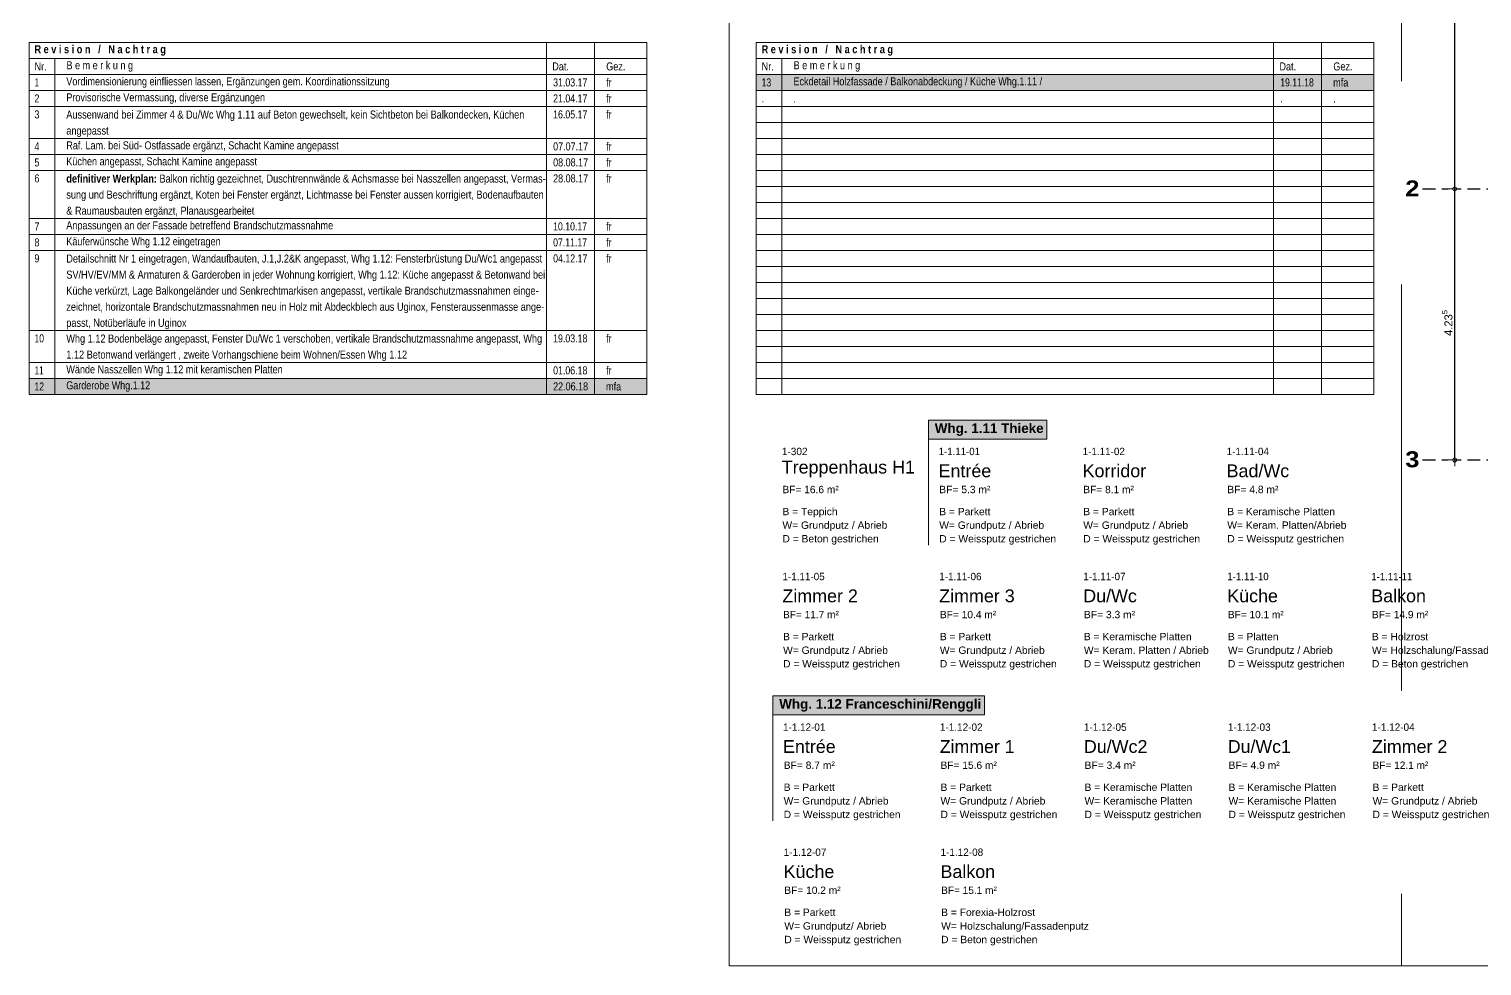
# Model space of a CAD drawing. Header units: metres. Extents: x 2.1 to 55.1, y 135.2 to 164.9.
# Drawn here: x 2.11 to 24.81, y 135.18 to 149.82 of the extents above; entities that cross this region are included whole.
import ezdxf

# ---------------------------------------------------------------- set-up
doc = ezdxf.new("R2010")
doc.units = ezdxf.units.M
doc.header["$PDMODE"] = 65
for name, pattern in [('AUSGEZOGEN', [0]), ('LINIE_23', [0.395, 0.2, -0.065, 0, -0.065, 0, -0.065]), ('RAND', [44.45, 12.7, -6.35, 12.7, -6.35, 0, -6.35]), ('VERDECKT', [9.525, 6.35, -3.175])]:
    doc.linetypes.add(name, pattern=pattern)
for name, color, linetype, lineweight in [('XR$1$Bauachsen grob', 7, 'RAND', 13), ('XR$1$Hilfskonstruktion', 180, 'VERDECKT', 13), ('XR$1$Plankopf', 7, 'AUSGEZOGEN', 13), ('XR$1$Raumbezeichnung', 7, 'AUSGEZOGEN', 18), ('XR$1$Vorprojektmasse', 7, 'AUSGEZOGEN', 13)]:
    doc.layers.add(name, color=color, linetype=linetype, lineweight=lineweight)
doc.styles.add('ARIAL', font='ARIAL.TTF')
doc.styles.add('Arial Black', font='ariblk.ttf')
doc.styles.add('ARIALNARROW', font='ARIALN.TTF')
doc.dimstyles.new('DIMSTYLE_29', dxfattribs={"dimtxt": 0.125, "dimasz": 0.2, "dimexe": 0, "dimexo": 1e-06, "dimgap": 0.0625, "dimtad": 2, "dimdec": 3, "dimrnd": 0.005, "dimzin": 4, "dimdsep": 46, "dimtxsty": 'ARIAL', "dimblk1": 'ALL_ML_KREIS', "dimblk2": 'ALL_ML_KREIS', "dimsah": 1, "dimcen": 0, "dimse1": 1, "dimse2": 1, "dimclrd": 256, "dimclre": 256, "dimclrt": 256, "dimadec": 0, "dimazin": 0, "dimtfac": 1, "dimtdec": 0, "dimtix": 1, "dimtmove": 2, "dimatfit": 3, "dimfxl": 0, "dimtzin": 0, "dimlwd": 0, "dimlwe": 13, "dimarcsym": 0})
doc.dimstyles.new('DIMSTYLE_30', dxfattribs={"dimtxt": 0.125, "dimasz": 0.2, "dimexe": 0, "dimexo": 1e-06, "dimgap": 0.0625, "dimtad": 2, "dimdec": 3, "dimrnd": 0.005, "dimzin": 4, "dimdsep": 46, "dimtxsty": 'ARIAL', "dimblk1": 'ALL_ML_KREIS', "dimblk2": 'ALL_ML_KREIS', "dimsah": 1, "dimcen": 0, "dimse1": 1, "dimse2": 1, "dimclrd": 256, "dimclre": 256, "dimclrt": 256, "dimadec": 0, "dimazin": 0, "dimtfac": 1, "dimtdec": 0, "dimtix": 1, "dimtmove": 2, "dimatfit": 3, "dimfxl": 0, "dimtzin": 0, "dimlwd": 0, "dimlwe": 13, "dimarcsym": 0})

# ---------------------------------------------------------------- blocks, each defined once
blk = doc.blocks.new('ALL_ML_KREIS')
at = {"color": 0, "linetype": 'ByBlock', "lineweight": -2}
for p, q in [((-1, 0), (0.5, 0)), ((0, -0.5), (0, 0.5))]:
    blk.add_line(p, q, dxfattribs=at)
blk.add_circle((0, 0), 0.15, dxfattribs=at)
blk = doc.blocks.new('*D170')
at = {"layer": 'DEFPOINTS', "color": 32, "lineweight": 13, "true_color": 0xc36e14, "transparency": 33554687}
for p in [(23.883, 147.32), (23.883, 143.085), (24.383, 143.085)]:
    blk.add_point(p, dxfattribs=at)
at = {"layer": 'XR$1$Vorprojektmasse', "color": 32, "lineweight": -2, "true_color": 0xc36e14, "transparency": 33554687}
blk.add_line((24.383, 143.085), (24.383, 147.32), dxfattribs=at)
at = {"layer": 'XR$1$Vorprojektmasse', "color": 32, "lineweight": 13, "true_color": 0xc36e14, "transparency": 33554687, "xscale": 0.2, "yscale": 0.2, "zscale": 0.2}
for p, rotation in [((24.383, 147.32), 90), ((24.383, 143.085), 270)]:
    blk.add_blockref('ALL_ML_KREIS', p, dxfattribs=dict(at, rotation=rotation))
at = {"layer": 'XR$1$Vorprojektmasse', "color": 32, "lineweight": 13, "true_color": 0xc36e14, "transparency": 33554687, "insert": (24.268, 145.224), "char_height": 0.125, "width": 0.625, "attachment_point": 5, "rotation": 90, "style": 'ARIAL'}
blk.add_mtext('\\A1;{\\A1;{4.23\\H0.082500;\\S5^ ;}}', dxfattribs=at)
blk = doc.blocks.new('*D171')
at = {"layer": 'DEFPOINTS', "color": 32, "lineweight": 13, "true_color": 0xc36e14, "transparency": 33554687}
for p in [(23.883, 163.115), (23.883, 147.32), (24.383, 147.32)]:
    blk.add_point(p, dxfattribs=at)
at = {"layer": 'XR$1$Vorprojektmasse', "color": 32, "lineweight": -2, "true_color": 0xc36e14, "transparency": 33554687}
blk.add_line((24.383, 147.32), (24.383, 163.115), dxfattribs=at)
at = {"layer": 'XR$1$Vorprojektmasse', "color": 32, "lineweight": 13, "true_color": 0xc36e14, "transparency": 33554687, "xscale": 0.2, "yscale": 0.2, "zscale": 0.2}
for p, rotation in [((24.383, 163.115), 90), ((24.383, 147.32), 270)]:
    blk.add_blockref('ALL_ML_KREIS', p, dxfattribs=dict(at, rotation=rotation))
at = {"layer": 'XR$1$Vorprojektmasse', "color": 32, "lineweight": 13, "true_color": 0xc36e14, "transparency": 33554687, "insert": (24.268, 155.234), "char_height": 0.125, "width": 0.75, "attachment_point": 5, "rotation": 90, "style": 'ARIAL'}
blk.add_mtext('\\A1;{\\A1;{15.79\\H0.082500;\\S5^ ;}}', dxfattribs=at)

msp = doc.modelspace()

# ---------------------------------------------------------------- hatches: boundary and pattern name
at = {"layer": 'XR$1$Plankopf', "true_color": 0xffe0e0, "transparency": 33554687}
for points in [[(13.4709, 149.1077), (13.4709, 148.8577), (23.1209, 148.8577), (23.1209, 149.1077)], [(2.1109, 144.3577), (2.1109, 144.1077), (11.7609, 144.1077), (11.7609, 144.3577)]]:
    msp.add_hatch(color=254, dxfattribs=at).paths.add_polyline_path(points)
at = {"layer": 'XR$1$Raumbezeichnung', "true_color": 0xc4c4ff, "transparency": 33554687}
for points in [[(16.1611, 143.7077), (16.1611, 143.4077), (18.0111, 143.4077), (18.0111, 143.7077)], [(13.7307, 139.3995), (13.7307, 139.0995), (17.0357, 139.0995), (17.0357, 139.3995)]]:
    msp.add_hatch(color=254, dxfattribs=at).paths.add_polyline_path(points)

# ---------------------------------------------------------------- linework, layer by layer
at = {"layer": 'XR$1$Bauachsen grob', "color": 32, "linetype": 'LINIE_23', "lineweight": 25, "true_color": 0xc36e14, "transparency": 33554687}
for p, q in [((23.8829, 147.3197), (49.1089, 147.3197)), ((23.8829, 143.0847), (49.1089, 143.0847))]:
    msp.add_line(p, q, dxfattribs=at)
at = {"layer": 'XR$1$Hilfskonstruktion', "transparency": 33554687}
msp.add_line((23.5509, 164.8777), (23.5509, 135.1777), dxfattribs=at)
at = {"layer": 'XR$1$Plankopf', "transparency": 33554687}
for p, q in [((13.0509, 135.1777), (13.0509, 164.8777)), ((2.1109, 149.6077), (11.7609, 149.6077)), ((2.1109, 149.6077), (2.1109, 144.1077)), ((10.1936, 144.1077), (10.1936, 149.6077)), ((10.9436, 144.1077), (10.9436, 149.6077)), ((11.7609, 144.1077), (11.7609, 149.6077)), ((13.4709, 149.6077), (23.1209, 149.6077)), ((13.4709, 149.6077), (13.4709, 144.1077)), ((21.5536, 144.1077), (21.5536, 149.6077)), ((22.3036, 144.1077), (22.3036, 149.6077)), ((23.1209, 144.1077), (23.1209, 149.6077)), ((2.1109, 149.3577), (11.7609, 149.3577)), ((2.5111, 149.3577), (2.5111, 144.1077)), ((13.4709, 149.3577), (23.1209, 149.3577)), ((13.8711, 149.3577), (13.8711, 144.1077)), ((2.1109, 149.1077), (11.7609, 149.1077)), ((13.4709, 149.1077), (23.1209, 149.1077)), ((2.1109, 148.8577), (11.7609, 148.8577)), ((13.4709, 148.8577), (23.1209, 148.8577)), ((2.1109, 148.6077), (11.7609, 148.6077)), ((13.4709, 148.6077), (23.1209, 148.6077)), ((13.4709, 148.3577), (23.1209, 148.3577)), ((2.1109, 148.1077), (11.7609, 148.1077)), ((13.4709, 148.1077), (23.1209, 148.1077)), ((2.1109, 147.8577), (11.7609, 147.8577)), ((13.4709, 147.8577), (23.1209, 147.8577)), ((2.1109, 147.6077), (11.7609, 147.6077)), ((13.4709, 147.6077), (23.1209, 147.6077)), ((13.4709, 147.3577), (23.1209, 147.3577)), ((13.4709, 147.1077), (23.1209, 147.1077)), ((2.1109, 146.8577), (11.7609, 146.8577)), ((2.1109, 146.8577), (11.7609, 146.8577)), ((13.4709, 146.8577), (23.1209, 146.8577)), ((13.4709, 146.8577), (23.1209, 146.8577)), ((2.1109, 146.6077), (11.7609, 146.6077)), ((13.4709, 146.6077), (23.1209, 146.6077)), ((2.1109, 146.3577), (11.7609, 146.3577)), ((13.4709, 146.3577), (23.1209, 146.3577)), ((13.4709, 146.1077), (23.1209, 146.1077)), ((13.4709, 145.8577), (23.1209, 145.8577)), ((13.4709, 145.6077), (23.1209, 145.6077)), ((13.4709, 145.3577), (23.1209, 145.3577)), ((2.1109, 145.1077), (11.7609, 145.1077)), ((13.4709, 145.1077), (23.1209, 145.1077)), ((13.4709, 144.8577), (23.1209, 144.8577)), ((2.1109, 144.6077), (11.7609, 144.6077)), ((13.4709, 144.6077), (23.1209, 144.6077)), ((2.1109, 144.3577), (11.7609, 144.3577)), ((13.4709, 144.3577), (23.1209, 144.3577)), ((2.1109, 144.1077), (11.7609, 144.1077)), ((13.4709, 144.1077), (23.1209, 144.1077)), ((13.0509, 135.1777), (55.0509, 135.1777))]:
    msp.add_line(p, q, dxfattribs=at)
at = {"layer": 'XR$1$Raumbezeichnung', "transparency": 33554687}
for p, q in [((16.1611, 143.7077), (16.1611, 141.7536)), ((16.1611, 143.7077), (18.0111, 143.7077)), ((18.0111, 143.7077), (18.0111, 143.4077)), ((18.0111, 143.4077), (16.1611, 143.4077)), ((13.7307, 139.3995), (13.7307, 137.4454)), ((13.7307, 139.3995), (17.0357, 139.3995)), ((17.0357, 139.3995), (17.0357, 139.0995)), ((17.0357, 139.0995), (13.7307, 139.0995))]:
    msp.add_line(p, q, dxfattribs=at)

# ---------------------------------------------------------------- texts
at = {"layer": 'XR$1$Bauachsen grob', "color": 32, "linetype": 'AUSGEZOGEN', "lineweight": 25, "true_color": 0xc36e14, "transparency": 33554687, "char_height": 0.25, "width": 0.358333, "attachment_point": 6, "style": 'Arial Black'}
for s, insert in [('2', (23.8329, 147.328)), ('3', (23.8329, 143.093))]:
    msp.add_mtext(s, dxfattribs=dict(at, insert=insert))
at = {"layer": 'XR$1$Plankopf', "transparency": 33554687, "char_height": 0.125, "attachment_point": 4, "style": 'ARIALNARROW'}
for s, insert, width in [('\\A1;{\\fArial Narrow|i0|b1;\\H0.125000;\\W1.000000;\\C7;R e v i s i o n   /   N a c h t r a g}\\P', (2.1953, 149.4831), 2.11296), ('\\A1;{\\fArial Narrow|i0|b1;\\H0.125000;\\W1.000000;\\C7;R e v i s i o n   /   N a c h t r a g}\\P', (13.5553, 149.4831), 2.11296), ('\\W1.00;Nr.', (2.1953, 149.2331), 0.253955), ('\\W0.99;B e m e r k u n g', (2.6953, 149.2331), 1.107934), ('\\W0.99;Dat.', (10.2853, 149.2331), 0.324612), ('\\W0.99;Gez.', (11.1277, 149.2331), 0.361641), ('\\W1.00;Nr.', (13.5553, 149.2331), 0.253955), ('\\W0.99;B e m e r k u n g', (14.0553, 149.2331), 1.107934), ('\\W0.99;Dat.', (21.6453, 149.2331), 0.324612), ('\\W0.99;Gez.', (22.4877, 149.2331), 0.361641), ('\\W0.89;1', (2.1953, 148.9831), 0.134784), ('\\W0.99;Vordimensionierung einfliessen lassen, Ergänzungen gem. Koordinationssitzung', (2.6927, 148.9815), 5.132889), ('\\W0.96;31.03.17', (10.2984, 148.9831), 0.614421), ('\\W0.98;fr', (11.1252, 148.9815), 0.148972), ('\\W0.94;13', (13.5553, 148.9831), 0.217004), ('\\W0.99;Eckdetail Holzfassade / Balkonabdeckung / Küche Whg.1.11 /', (14.0527, 148.9815), 3.963802), ('\\W0.94;19.11.18', (21.6584, 148.9831), 0.612837), ('\\W0.99;mfa', (22.4852, 148.9815), 0.299255), ('\\W0.97;2', (2.1953, 148.7331), 0.140097), ('\\W0.99;Provisorische Vermassung, diverse Ergänzungen ', (2.6927, 148.7315), 3.220421), ('\\W0.96;21.04.17', (10.2984, 148.7331), 0.614421), ('\\W0.98;fr', (11.1252, 148.7315), 0.148972), ('\\W0.96;.', (13.5553, 148.7331), 0.099498), ('\\W0.96;.', (14.0527, 148.7315), 0.099498), ('\\W0.96;.', (21.6584, 148.7331), 0.099498), ('\\W0.96;.', (22.4852, 148.7315), 0.099498), ('\\W0.97;3', (2.1953, 148.4831), 0.140097), ('\\W0.96;16.05.17', (10.2984, 148.4831), 0.614421), ('\\W0.98;fr', (11.1252, 148.4815), 0.148972), ('\\W0.97;4', (2.1953, 147.9831), 0.140097), ('\\W0.99;Raf. Lam. bei Süd- Ostfassade ergänzt, Schacht Kamine angepasst', (2.6927, 147.9815), 4.337102), ('\\W0.98;07.07.17', (10.2984, 147.9831), 0.615245), ('\\W0.98;fr', (11.1252, 147.9815), 0.148972), ('\\W0.97;5', (2.1953, 147.7331), 0.140097), ('\\W0.99;Küchen angepasst, Schacht Kamine angepasst', (2.6927, 147.7315), 3.053729), ('\\W0.98;08.08.17', (10.2984, 147.7331), 0.615245), ('\\W0.98;fr', (11.1252, 147.7315), 0.148972), ('\\W0.97;6', (2.1953, 147.4831), 0.140097), ('\\W0.98;28.08.17', (10.2984, 147.4831), 0.615245), ('\\W0.98;fr', (11.1252, 147.4815), 0.148972), ('\\W0.97;7', (2.1953, 146.7331), 0.140097), ('\\W0.99;Anpassungen an der Fassade betreffend Brandschutzmassnahme', (2.6927, 146.7315), 4.249584), ('\\W0.95;10.10.17', (10.2984, 146.7331), 0.613618), ('\\W0.98;fr', (11.1252, 146.7315), 0.148972), ('\\W0.97;8', (2.1953, 146.4831), 0.140097), ('\\W0.99;Käuferwünsche Whg 1.12 eingetragen', (2.6927, 146.4815), 2.486753), ('\\W0.95;07.11.17', (10.2984, 146.4831), 0.613618), ('\\W0.98;fr', (11.1252, 146.4815), 0.148972), ('\\W0.97;9', (2.1953, 146.2331), 0.140097), ('\\W0.96;04.12.17', (10.2984, 146.2331), 0.614421), ('\\W0.98;fr', (11.1252, 146.2315), 0.148972), ('\\W0.94;10', (2.1953, 144.9831), 0.217004), ('\\W0.96;19.03.18', (10.2984, 144.9831), 0.614421), ('\\W0.98;fr', (11.1252, 144.9815), 0.148972), ('\\W0.90;11', (2.1953, 144.4831), 0.214424), ('\\W0.99;Wände Nasszellen Whg 1.12 mit keramischen Platten', (2.6927, 144.4815), 3.457651), ('\\W0.96;01.06.18', (10.2984, 144.4831), 0.614421), ('\\W0.98;fr', (11.1252, 144.4815), 0.148972), ('\\W0.94;12', (2.1953, 144.2331), 0.217004), ('\\W0.98;Garderobe Whg.1.12 ', (2.6927, 144.2315), 1.432255), ('\\W0.98;22.06.18', (10.2984, 144.2331), 0.615245), ('\\W0.99;mfa', (11.1252, 144.2315), 0.299255)]:
    msp.add_mtext(s, dxfattribs=dict(at, insert=insert, width=width))
at = {"layer": 'XR$1$Plankopf', "transparency": 33554687, "char_height": 0.125, "attachment_point": 1, "line_spacing_factor": 1.204819, "style": 'ARIALNARROW'}
for s, insert, width in [('\\A1;{\\fArial Narrow|i0|b0;\\H0.125000;\\W1.000000;\\C7;Aussenwand bei Zimmer 4 & Du/Wc Whg 1.11 auf Beton gewechselt, kein Sichtbeton bei Balkondecken, Küchen }\\P{\\fArial Narrow|i0|b0;\\H0.125000;\\W1.000000;\\C7;angepasst}\\P', (2.6927, 148.544), 8.374449), ('\\A1;{\\fArial Narrow|i0|b1;\\H0.125000;\\W1.000000;\\C7;definitiver Werkplan:\\fArial Narrow|i0|b0; Balkon richtig gezeichnet, Duschtrennwände & Achsmasse bei Nasszellen angepasst, Vermas-}\\P{\\fArial Narrow|i0|b0;\\H0.125000;\\W1.000000;\\C7;sung und Beschriftung ergänzt, Koten bei Fenster ergänzt, Lichtmasse bei Fenster aussen korrigiert, Bodenaufbauten}\\P{\\fArial Narrow|i0|b0;\\H0.125000;\\W1.000000;\\C7;& Raumausbauten ergänzt, Planausgearbeitet}\\P', (2.6927, 147.544), 9.250662), ('\\A1;{\\fArial Narrow|i0|b0;\\H0.125000;\\W1.000000;\\C7;Detailschnitt Nr 1 eingetragen, Wandaufbauten, J.1,J.2&K angepasst, Whg 1.12: Fensterbrüstung Du/Wc1 angepasst}\\P{\\fArial Narrow|i0|b0;\\H0.125000;\\W1.000000;\\C7;SV/HV/EV/MM & Armaturen & Garderoben in jeder Wohnung korrigiert, Whg 1.12: Küche angepasst & Betonwand bei}\\P{\\fArial Narrow|i0|b0;\\H0.125000;\\W1.000000;\\C7;Küche verkürzt, Lage Balkongeländer und Senkrechtmarkisen angepasst, vertikale Brandschutzmassnahmen einge-}\\P{\\fArial Narrow|i0|b0;\\H0.125000;\\W1.000000;\\C7;zeichnet, horizontale Brandschutzmassnahmen neu in Holz mit Abdeckblech aus Uginox, Fensteraussenmasse ange-}\\P{\\fArial Narrow|i0|b0;\\H0.125000;\\W1.000000;\\C7;passt, Notüberläufe in Uginox}\\P', (2.6927, 146.294), 8.811823), ('\\A1;{\\fArial Narrow|i0|b0;\\H0.125000;\\W1.000000;\\C7;Whg 1.12 Bodenbeläge angepasst, Fenster Du/Wc 1 verschoben, vertikale Brandschutzmassnahme angepasst, Whg}\\P{\\fArial Narrow|i0|b0;\\H0.125000;\\W1.000000;\\C7;1.12 Betonwand verlängert , zweite Vorhangschiene beim Wohnen/Essen Whg 1.12}\\P', (2.6927, 145.044), 8.549411)]:
    msp.add_mtext(s, dxfattribs=dict(at, insert=insert, width=width))
at = {"layer": 'XR$1$Raumbezeichnung', "transparency": 33554687, "style": 'ARIAL'}
for s, insert, char_height, width, attachment_point in [('\\A1;{\\fArial|i0|b1;\\H0.150000;\\W1.000000;\\C7;Whg. 1.11 Thieke}\\P', (16.2611, 143.5577), 0.15, 1.775995, 4), ('\\W0.98;1-302', (13.8709, 143.1582), 0.115, 0.470542, 7), ('\\W0.94;1-1.11-01', (16.3209, 143.1582), 0.115, 0.746193, 7), ('\\W0.96;1-1.11-02', (18.5709, 143.1582), 0.115, 0.746857, 7), ('\\W0.96;1-1.11-04', (20.8209, 143.1582), 0.115, 0.746857, 7), ('\\W1.00;Treppenhaus H1', (13.8702, 142.8119), 0.2, 2.19313, 7), ('\\W1.00;Entrée', (16.3202, 142.8119), 0.2, 0.92682, 7), ('\\W1.00;Korridor', (18.5702, 142.8119), 0.2, 1.100422, 7), ('\\W1.00;Bad/Wc', (20.8202, 142.8119), 0.2, 1.079959, 7), ('\\W0.99;BF= 16.6 m²', (13.8809, 142.6803), 0.115, 0.946262, 1), ('\\W1.00;BF= 5.3 m²', (16.3309, 142.6803), 0.115, 0.856684, 1), ('\\W0.99;BF= 8.1 m²', (18.5809, 142.6803), 0.115, 0.856055, 1), ('\\W1.00;BF= 4.8 m²', (20.8309, 142.6803), 0.115, 0.856684, 1), ('\\W1.00;B = Teppich', (13.8807, 142.3358), 0.115, 0.922029, 1), ('\\W1.00;B = Parkett', (16.3307, 142.3358), 0.115, 0.856676, 1), ('\\W1.00;B = Parkett', (18.5807, 142.3358), 0.115, 0.856676, 1), ('\\W1.00;B = Keramische Platten', (20.8307, 142.3358), 0.115, 1.746257, 1), ('\\W1.00;W= Grundputz / Abrieb', (13.8807, 142.1233), 0.115, 1.700214, 1), ('\\W1.00;W= Grundputz / Abrieb', (16.3307, 142.1233), 0.115, 1.700214, 1), ('\\W1.00;W= Grundputz / Abrieb', (18.5807, 142.1233), 0.115, 1.700214, 1), ('\\W1.00;W= Keram. Platten/Abrieb', (20.8307, 142.1233), 0.115, 1.924487, 1), ('\\W1.00;D = Beton gestrichen', (13.8807, 141.9108), 0.115, 1.568032, 1), ('\\W1.00;D = Weissputz gestrichen', (16.3307, 141.9108), 0.115, 1.89003, 1), ('\\W1.00;D = Weissputz gestrichen', (18.5807, 141.9108), 0.115, 1.89003, 1), ('\\W1.00;D = Weissputz gestrichen', (20.8307, 141.9108), 0.115, 1.89003, 1), ('\\W0.96;1-1.11-05', (13.8807, 141.2041), 0.115, 0.746857, 7), ('\\W0.96;1-1.11-06', (16.3307, 141.2041), 0.115, 0.746857, 7), ('\\W0.96;1-1.11-07', (18.5807, 141.2041), 0.115, 0.746857, 7), ('\\W0.94;1-1.11-10', (20.8307, 141.2041), 0.115, 0.746193, 7), ('\\W0.93;1-1.11-11', (23.0807, 141.2041), 0.115, 0.745545, 7), ('\\W1.00;Zimmer 2', (13.88, 140.8578), 0.2, 1.283463, 7), ('\\W1.00;Zimmer 3', (16.33, 140.8578), 0.2, 1.283463, 7), ('\\W1.00;Du/Wc', (18.58, 140.8578), 0.2, 0.939929, 7), ('\\W1.00;Küche', (20.83, 140.8578), 0.2, 0.896952, 7), ('\\W1.00;Balkon', (23.08, 140.8578), 0.2, 0.96042, 7), ('\\W0.98;BF= 11.7 m²', (13.8908, 140.7262), 0.115, 0.945706, 1), ('\\W0.99;BF= 10.4 m²', (16.3408, 140.7262), 0.115, 0.946262, 1), ('\\W1.00;BF= 3.3 m²', (18.5908, 140.7262), 0.115, 0.856684, 1), ('\\W0.98;BF= 10.1 m²', (20.8408, 140.7262), 0.115, 0.945706, 1), ('\\W0.99;BF= 14.9 m²', (23.0908, 140.7262), 0.115, 0.946262, 1), ('\\W1.00;B = Parkett', (13.8906, 140.3817), 0.115, 0.856676, 1), ('\\W1.00;B = Parkett', (16.3406, 140.3817), 0.115, 0.856676, 1), ('\\W1.00;B = Keramische Platten', (18.5906, 140.3817), 0.115, 1.746257, 1), ('\\W1.00;B = Platten', (20.8406, 140.3817), 0.115, 0.849094, 1), ('\\W1.00;B = Holzrost', (23.0906, 140.3817), 0.115, 0.939247, 1), ('\\W1.00;W= Grundputz / Abrieb', (13.8906, 140.1692), 0.115, 1.700214, 1), ('\\W1.00;W= Grundputz / Abrieb', (16.3406, 140.1692), 0.115, 1.700214, 1), ('\\W1.00;W= Keram. Platten / Abrieb', (18.5906, 140.1692), 0.115, 2.012615, 1), ('\\W1.00;W= Grundputz / Abrieb', (20.8406, 140.1692), 0.115, 1.700214, 1), ('\\W1.00;W= Holzschalung/Fassadenputz', (23.0906, 140.1692), 0.115, 2.376946, 1), ('\\W1.00;D = Weissputz gestrichen', (13.8906, 139.9567), 0.115, 1.89003, 1), ('\\W1.00;D = Weissputz gestrichen', (16.3406, 139.9567), 0.115, 1.89003, 1), ('\\W1.00;D = Weissputz gestrichen', (18.5906, 139.9567), 0.115, 1.89003, 1), ('\\W1.00;D = Weissputz gestrichen', (20.8406, 139.9567), 0.115, 1.89003, 1), ('\\W1.00;D = Beton gestrichen', (23.0906, 139.9567), 0.115, 1.568032, 1), ('\\A1;{\\fArial|i0|b1;\\H0.150000;\\W1.000000;\\C7;Whg. 1.12 Franceschini/Renggli}\\P', (13.8307, 139.2495), 0.15, 3.234069, 4), ('\\W0.96;1-1.12-01', (13.8906, 138.85), 0.115, 0.746857, 7), ('\\W0.97;1-1.12-02', (16.3406, 138.85), 0.115, 0.747537, 7), ('\\W0.97;1-1.12-05', (18.5906, 138.85), 0.115, 0.747537, 7), ('\\W0.97;1-1.12-03', (20.8406, 138.85), 0.115, 0.747537, 7), ('\\W0.97;1-1.12-04', (23.0906, 138.85), 0.115, 0.747537, 7), ('\\W1.00;Entrée', (13.8898, 138.5037), 0.2, 0.92682, 7), ('\\W0.99;Zimmer 1', (16.3398, 138.5037), 0.2, 1.282175, 7), ('\\W1.00;Du/Wc2', (18.5898, 138.5037), 0.2, 1.096754, 7), ('\\W0.99;Du/Wc1', (20.8398, 138.5037), 0.2, 1.095229, 7), ('\\W1.00;Zimmer 2', (23.0898, 138.5037), 0.2, 1.283463, 7), ('\\W1.00;BF= 8.7 m²', (13.9006, 138.372), 0.115, 0.856684, 1), ('\\W0.99;BF= 15.6 m²', (16.3506, 138.372), 0.115, 0.946262, 1), ('\\W1.00;BF= 3.4 m²', (18.6006, 138.372), 0.115, 0.856684, 1), ('\\W1.00;BF= 4.9 m²', (20.8506, 138.372), 0.115, 0.856684, 1), ('\\W0.98;BF= 12.1 m²', (23.1006, 138.372), 0.115, 0.945706, 1), ('\\W1.00;B = Parkett', (13.9004, 138.0276), 0.115, 0.856676, 1), ('\\W1.00;B = Parkett', (16.3504, 138.0276), 0.115, 0.856676, 1), ('\\W1.00;B = Keramische Platten', (18.6004, 138.0276), 0.115, 1.746257, 1), ('\\W1.00;B = Keramische Platten', (20.8504, 138.0276), 0.115, 1.746257, 1), ('\\W1.00;B = Parkett', (23.1004, 138.0276), 0.115, 0.856676, 1), ('\\W1.00;W= Grundputz / Abrieb', (13.9004, 137.8151), 0.115, 1.700214, 1), ('\\W1.00;W= Grundputz / Abrieb', (16.3504, 137.8151), 0.115, 1.700214, 1), ('\\W1.00;W= Keramische Platten', (18.6004, 137.8151), 0.115, 1.746261, 1), ('\\W1.00;W= Keramische Platten', (20.8504, 137.8151), 0.115, 1.746261, 1), ('\\W1.00;W= Grundputz / Abrieb', (23.1004, 137.8151), 0.115, 1.700214, 1), ('\\W1.00;D = Weissputz gestrichen', (13.9004, 137.6026), 0.115, 1.89003, 1), ('\\W1.00;D = Weissputz gestrichen', (16.3504, 137.6026), 0.115, 1.89003, 1), ('\\W1.00;D = Weissputz gestrichen', (18.6004, 137.6026), 0.115, 1.89003, 1), ('\\W1.00;D = Weissputz gestrichen', (20.8504, 137.6026), 0.115, 1.89003, 1), ('\\W1.00;D = Weissputz gestrichen', (23.1004, 137.6026), 0.115, 1.89003, 1), ('\\W0.97;1-1.12-07', (13.9004, 136.8959), 0.115, 0.747537, 7), ('\\W0.97;1-1.12-08', (16.3504, 136.8959), 0.115, 0.747537, 7), ('\\W1.00;Küche', (13.8997, 136.5496), 0.2, 0.896952, 7), ('\\W1.00;Balkon', (16.3497, 136.5496), 0.2, 0.96042, 7), ('\\W0.99;BF= 10.2 m²', (13.9104, 136.4179), 0.115, 0.946262, 1), ('\\W0.98;BF= 15.1 m²', (16.3604, 136.4179), 0.115, 0.945706, 1), ('\\W1.00;B = Parkett', (13.9103, 136.0734), 0.115, 0.856676, 1), ('\\W1.00;B = Forexia-Holzrost', (16.3603, 136.0734), 0.115, 1.531604, 1), ('\\W1.00;W= Grundputz/ Abrieb', (13.9103, 135.8609), 0.115, 1.656153, 1), ('\\W1.00;W= Holzschalung/Fassadenputz', (16.3603, 135.8609), 0.115, 2.376946, 1), ('\\W1.00;D = Weissputz gestrichen', (13.9103, 135.6484), 0.115, 1.89003, 1), ('\\W1.00;D = Beton gestrichen', (16.3603, 135.6484), 0.115, 1.568032, 1)]:
    msp.add_mtext(s, dxfattribs=dict(at, insert=insert, char_height=char_height, width=width, attachment_point=attachment_point))

# ---------------------------------------------------------------- dimensions: what is measured, and where the dimension line sits
at = {"layer": 'XR$1$Vorprojektmasse', "color": 32, "lineweight": 13, "true_color": 0xc36e14, "transparency": 33554687}
for base, p1, p2, dimstyle, picture, middle in [((24.3829, 163.1147), (23.8829, 147.3197), (23.8829, 163.1147), 'DIMSTYLE_30', '*D171', (24.2683, 155.2342)), ((24.3829, 147.3197), (23.8829, 143.0847), (23.8829, 147.3197), 'DIMSTYLE_29', '*D170', (24.2682, 145.224))]:
    dim = msp.add_linear_dim(base=base, p1=p1, p2=p2, angle=90, dimstyle=dimstyle, override={"dimpost": '<>', "dimclrd": 32, "dimclre": 32, "dimclrt": 32, "dimlwd": 0, "dimlwe": 13}, dxfattribs=at)
    dim.commit()
    dim.dimension.update_dxf_attribs({"geometry": picture, "text_midpoint": middle, "dimtype": 160})

doc.saveas('drawing.dxf')
